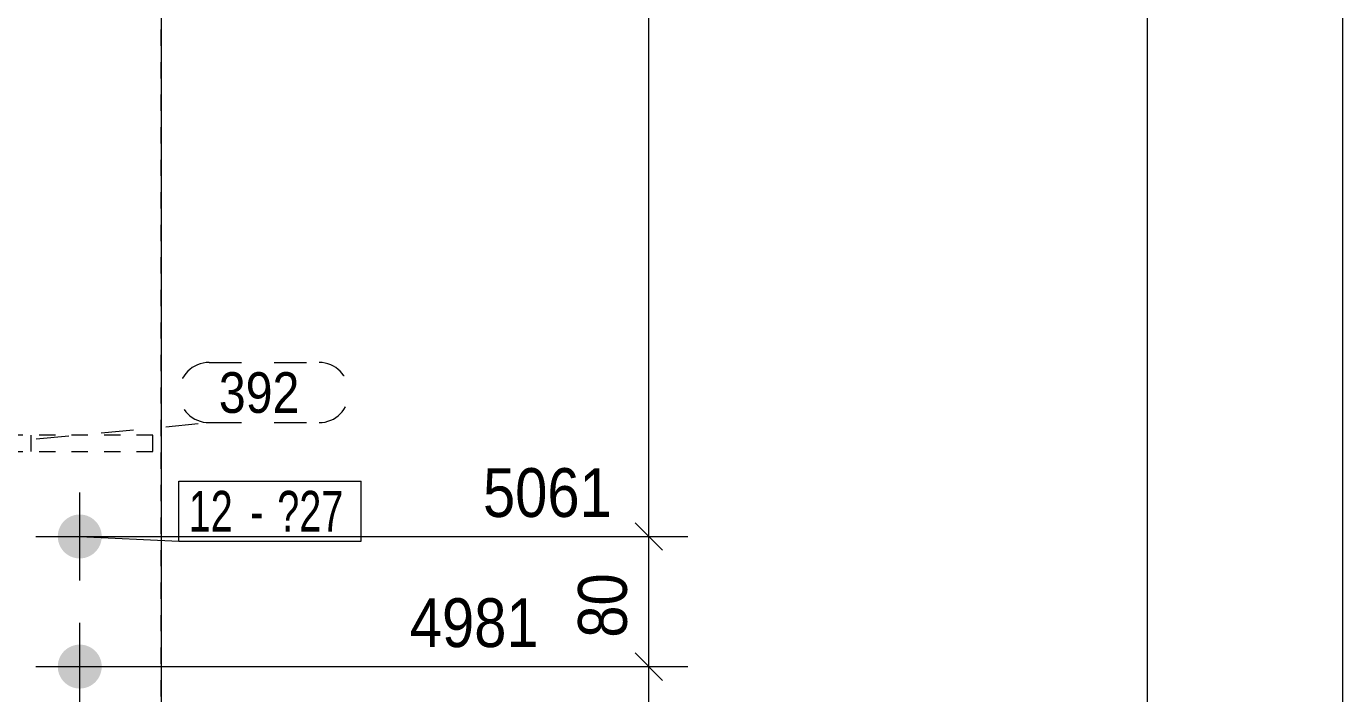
# Model space of a CAD drawing. Header units: millimetres. Extents: x 2 to 579, y 1 to 825.
# Drawn here: x 56.2 to 137.1, y 305.7 to 346.7 of the extents above; entities that cross this region are included whole.
import ezdxf

# ---------------------------------------------------------------- set-up
doc = ezdxf.new("R2010")
doc.units = ezdxf.units.MM
for name, pattern in [('XKITLINE00', [0]), ('XKITLINE01', [4, 1, -1, 1, -1]), ('XKITLINE02', [4, 2, -2])]:
    doc.linetypes.add(name, pattern=pattern)
for name, color, linetype, lineweight in [('Bolt', 3, 'Continuous', 0), ('BoltMark', 7, 'Continuous', 0), ('Dimensions', 7, 'Continuous', 0), ('Part', 2, 'Continuous', 0), ('PartMark', 7, 'Continuous', 0)]:
    doc.layers.add(name, color=color, linetype=linetype, lineweight=lineweight)
doc.styles.add('ARIAL', font='ARIAL.TTF')
doc.styles.add('ARIAL_NARROW', font='ARIALN.TTF')

# ---------------------------------------------------------------- blocks, each defined once
blk = doc.blocks.new('*A36')
at = {"layer": 'Bolt'}
for points in [[(58.1, 315.38), (58.102, 315.413), (58.104, 315.446), (58.107, 315.479), (58.11, 315.512), (58.115, 315.545), (58.12, 315.578), (58.126, 315.61), (58.133, 315.643), (58.14, 315.675), (58.149, 315.707), (58.158, 315.739), (58.168, 315.771), (58.179, 315.802), (58.19, 315.833), (58.203, 315.864), (58.216, 315.894), (58.23, 315.924), (58.244, 315.954), (58.259, 315.983), (58.275, 316.012), (58.292, 316.041), (58.309, 316.069), (58.328, 316.097), (58.346, 316.124), (58.366, 316.151), (58.386, 316.178), (58.406, 316.204), (58.428, 316.229), (58.45, 316.254), (58.472, 316.278), (58.495, 316.302), (58.519, 316.325), (58.543, 316.347), (58.568, 316.369), (58.594, 316.391), (58.619, 316.411), (58.646, 316.431), (58.673, 316.451), (58.7, 316.47), (58.728, 316.488), (58.756, 316.505), (58.785, 316.522), (58.814, 316.538), (58.843, 316.553), (58.873, 316.567), (58.903, 316.581), (58.933, 316.594), (58.964, 316.607), (58.995, 316.618), (59.027, 316.629), (59.058, 316.639), (59.09, 316.648), (59.122, 316.657), (59.154, 316.664), (59.187, 316.671), (59.219, 316.677), (59.252, 316.682), (59.285, 316.687), (59.318, 316.691), (59.351, 316.693), (59.384, 316.695), (59.417, 316.697), (59.45, 316.697), (59.483, 316.697), (59.516, 316.695), (59.549, 316.693), (59.582, 316.691), (59.615, 316.687), (59.648, 316.682), (59.681, 316.677), (59.713, 316.671), (59.746, 316.664), (59.778, 316.657), (59.81, 316.648), (59.842, 316.639), (59.873, 316.629), (59.905, 316.618), (59.936, 316.607), (59.967, 316.594), (59.997, 316.581), (60.027, 316.567), (60.057, 316.553), (60.086, 316.538), (60.115, 316.522), (60.144, 316.505), (60.172, 316.488), (60.2, 316.47), (60.227, 316.451), (60.254, 316.431), (60.281, 316.411), (60.306, 316.391), (60.332, 316.369), (60.357, 316.347), (60.381, 316.325), (60.405, 316.302), (60.428, 316.278), (60.45, 316.254), (60.472, 316.229), (60.494, 316.204), (60.514, 316.178), (60.534, 316.151), (60.554, 316.124), (60.572, 316.097), (60.591, 316.069), (60.608, 316.041), (60.625, 316.012), (60.641, 315.983), (60.656, 315.954), (60.67, 315.924), (60.684, 315.894), (60.697, 315.864), (60.71, 315.833), (60.721, 315.802), (60.732, 315.771), (60.742, 315.739), (60.751, 315.707), (60.76, 315.675), (60.767, 315.643), (60.774, 315.61), (60.78, 315.578), (60.785, 315.545), (60.79, 315.512), (60.793, 315.479), (60.796, 315.446), (60.798, 315.413), (60.8, 315.38), (60.8, 315.347), (60.8, 315.314), (60.798, 315.281), (60.796, 315.248), (60.793, 315.215), (60.79, 315.182), (60.785, 315.149), (60.78, 315.116), (60.774, 315.084), (60.767, 315.051), (60.76, 315.019), (60.751, 314.987), (60.742, 314.955), (60.732, 314.924), (60.721, 314.892), (60.71, 314.861), (60.697, 314.83), (60.684, 314.8), (60.67, 314.77), (60.656, 314.74), (60.641, 314.711), (60.625, 314.682), (60.608, 314.653), (60.591, 314.625), (60.572, 314.597), (60.554, 314.57), (60.534, 314.543), (60.514, 314.517), (60.494, 314.491), (60.472, 314.465), (60.45, 314.44), (60.428, 314.416), (60.405, 314.392), (60.381, 314.369), (60.357, 314.347), (60.332, 314.325), (60.306, 314.304), (60.281, 314.283), (60.254, 314.263), (60.227, 314.243), (60.2, 314.225), (60.172, 314.207), (60.144, 314.189), (60.115, 314.172), (60.086, 314.156), (60.057, 314.141), (60.027, 314.127), (59.997, 314.113), (59.967, 314.1), (59.936, 314.088), (59.905, 314.076), (59.873, 314.065), (59.842, 314.055), (59.81, 314.046), (59.778, 314.038), (59.746, 314.03), (59.713, 314.023), (59.681, 314.017), (59.648, 314.012), (59.615, 314.007), (59.582, 314.004), (59.549, 314.001), (59.516, 313.999), (59.483, 313.997), (59.45, 313.997), (59.417, 313.997), (59.384, 313.999), (59.351, 314.001), (59.318, 314.004), (59.285, 314.007), (59.252, 314.012), (59.219, 314.017), (59.187, 314.023), (59.154, 314.03), (59.122, 314.038), (59.09, 314.046), (59.058, 314.055), (59.027, 314.065), (58.995, 314.076), (58.964, 314.088), (58.933, 314.1), (58.903, 314.113), (58.873, 314.127), (58.843, 314.141), (58.814, 314.156), (58.785, 314.172), (58.756, 314.189), (58.728, 314.207), (58.7, 314.225), (58.673, 314.243), (58.646, 314.263), (58.619, 314.283), (58.594, 314.304), (58.568, 314.325), (58.543, 314.347), (58.519, 314.369), (58.495, 314.392), (58.472, 314.416), (58.45, 314.44), (58.428, 314.465), (58.406, 314.491), (58.386, 314.517), (58.366, 314.543), (58.346, 314.57), (58.328, 314.597), (58.309, 314.625), (58.292, 314.653), (58.275, 314.682), (58.259, 314.711), (58.244, 314.74), (58.23, 314.77), (58.216, 314.8), (58.203, 314.83), (58.19, 314.861), (58.179, 314.892), (58.168, 314.924), (58.158, 314.955), (58.149, 314.987), (58.14, 315.019), (58.133, 315.051), (58.126, 315.084), (58.12, 315.116), (58.115, 315.149), (58.11, 315.182), (58.107, 315.215), (58.104, 315.248), (58.102, 315.281), (58.1, 315.314), (58.1, 315.347)], [(58.1, 307.38), (58.102, 307.413), (58.104, 307.446), (58.107, 307.479), (58.11, 307.512), (58.115, 307.545), (58.12, 307.578), (58.126, 307.61), (58.133, 307.643), (58.14, 307.675), (58.149, 307.707), (58.158, 307.739), (58.168, 307.771), (58.179, 307.802), (58.19, 307.833), (58.203, 307.864), (58.216, 307.894), (58.23, 307.924), (58.244, 307.954), (58.259, 307.983), (58.275, 308.012), (58.292, 308.041), (58.309, 308.069), (58.328, 308.097), (58.346, 308.124), (58.366, 308.151), (58.386, 308.178), (58.406, 308.204), (58.428, 308.229), (58.45, 308.254), (58.472, 308.278), (58.495, 308.302), (58.519, 308.325), (58.543, 308.347), (58.568, 308.369), (58.594, 308.391), (58.619, 308.411), (58.646, 308.431), (58.673, 308.451), (58.7, 308.47), (58.728, 308.488), (58.756, 308.505), (58.785, 308.522), (58.814, 308.538), (58.843, 308.553), (58.873, 308.567), (58.903, 308.581), (58.933, 308.594), (58.964, 308.607), (58.995, 308.618), (59.027, 308.629), (59.058, 308.639), (59.09, 308.648), (59.122, 308.657), (59.154, 308.664), (59.187, 308.671), (59.219, 308.677), (59.252, 308.682), (59.285, 308.687), (59.318, 308.691), (59.351, 308.693), (59.384, 308.695), (59.417, 308.697), (59.45, 308.697), (59.483, 308.697), (59.516, 308.695), (59.549, 308.693), (59.582, 308.691), (59.615, 308.687), (59.648, 308.682), (59.681, 308.677), (59.713, 308.671), (59.746, 308.664), (59.778, 308.657), (59.81, 308.648), (59.842, 308.639), (59.873, 308.629), (59.905, 308.618), (59.936, 308.607), (59.967, 308.594), (59.997, 308.581), (60.027, 308.567), (60.057, 308.553), (60.086, 308.538), (60.115, 308.522), (60.144, 308.505), (60.172, 308.488), (60.2, 308.47), (60.227, 308.451), (60.254, 308.431), (60.281, 308.411), (60.306, 308.391), (60.332, 308.369), (60.357, 308.347), (60.381, 308.325), (60.405, 308.302), (60.428, 308.278), (60.45, 308.254), (60.472, 308.229), (60.494, 308.204), (60.514, 308.178), (60.534, 308.151), (60.554, 308.124), (60.572, 308.097), (60.591, 308.069), (60.608, 308.041), (60.625, 308.012), (60.641, 307.983), (60.656, 307.954), (60.67, 307.924), (60.684, 307.894), (60.697, 307.864), (60.71, 307.833), (60.721, 307.802), (60.732, 307.771), (60.742, 307.739), (60.751, 307.707), (60.76, 307.675), (60.767, 307.643), (60.774, 307.61), (60.78, 307.578), (60.785, 307.545), (60.79, 307.512), (60.793, 307.479), (60.796, 307.446), (60.798, 307.413), (60.8, 307.38), (60.8, 307.347), (60.8, 307.314), (60.798, 307.281), (60.796, 307.248), (60.793, 307.215), (60.79, 307.182), (60.785, 307.149), (60.78, 307.116), (60.774, 307.084), (60.767, 307.051), (60.76, 307.019), (60.751, 306.987), (60.742, 306.955), (60.732, 306.924), (60.721, 306.892), (60.71, 306.861), (60.697, 306.83), (60.684, 306.8), (60.67, 306.77), (60.656, 306.74), (60.641, 306.711), (60.625, 306.682), (60.608, 306.653), (60.591, 306.625), (60.572, 306.597), (60.554, 306.57), (60.534, 306.543), (60.514, 306.517), (60.494, 306.491), (60.472, 306.465), (60.45, 306.44), (60.428, 306.416), (60.405, 306.392), (60.381, 306.369), (60.357, 306.347), (60.332, 306.325), (60.306, 306.304), (60.281, 306.283), (60.254, 306.263), (60.227, 306.243), (60.2, 306.225), (60.172, 306.207), (60.144, 306.189), (60.115, 306.172), (60.086, 306.156), (60.057, 306.141), (60.027, 306.127), (59.997, 306.113), (59.967, 306.1), (59.936, 306.088), (59.905, 306.076), (59.873, 306.065), (59.842, 306.055), (59.81, 306.046), (59.778, 306.038), (59.746, 306.03), (59.713, 306.023), (59.681, 306.017), (59.648, 306.012), (59.615, 306.007), (59.582, 306.004), (59.549, 306.001), (59.516, 305.999), (59.483, 305.997), (59.45, 305.997), (59.417, 305.997), (59.384, 305.999), (59.351, 306.001), (59.318, 306.004), (59.285, 306.007), (59.252, 306.012), (59.219, 306.017), (59.187, 306.023), (59.154, 306.03), (59.122, 306.038), (59.09, 306.046), (59.058, 306.055), (59.027, 306.065), (58.995, 306.076), (58.964, 306.088), (58.933, 306.1), (58.903, 306.113), (58.873, 306.127), (58.843, 306.141), (58.814, 306.156), (58.785, 306.172), (58.756, 306.189), (58.728, 306.207), (58.7, 306.225), (58.673, 306.243), (58.646, 306.263), (58.619, 306.283), (58.594, 306.304), (58.568, 306.325), (58.543, 306.347), (58.519, 306.369), (58.495, 306.392), (58.472, 306.416), (58.45, 306.44), (58.428, 306.465), (58.406, 306.491), (58.386, 306.517), (58.366, 306.543), (58.346, 306.57), (58.328, 306.597), (58.309, 306.625), (58.292, 306.653), (58.275, 306.682), (58.259, 306.711), (58.244, 306.74), (58.23, 306.77), (58.216, 306.8), (58.203, 306.83), (58.19, 306.861), (58.179, 306.892), (58.168, 306.924), (58.158, 306.955), (58.149, 306.987), (58.14, 307.019), (58.133, 307.051), (58.126, 307.084), (58.12, 307.116), (58.115, 307.149), (58.11, 307.182), (58.107, 307.215), (58.104, 307.248), (58.102, 307.281), (58.1, 307.314), (58.1, 307.347)]]:
    blk.add_hatch(color=3, dxfattribs=at).paths.add_polyline_path(points, flags=17)
at = {"layer": 'Bolt', "color": 3, "linetype": 'XKITLINE00', "lineweight": 0}
for p, q in [((59.45, 312.647), (59.45, 318.047)), ((56.75, 315.347), (62.15, 315.347)), ((59.45, 304.647), (59.45, 310.047)), ((56.75, 307.347), (62.15, 307.347))]:
    blk.add_line(p, q, dxfattribs=at)
blk = doc.blocks.new('*A46')
at = {"layer": 'Part', "color": 2, "linetype": 'XKITLINE00', "lineweight": 0}
blk.add_line((64.45, 704.639), (64.45, 164.899), dxfattribs=at)
blk = doc.blocks.new('*A59')
at = {"layer": 'Part', "color": 7, "linetype": 'XKITLINE01', "lineweight": 0}
blk.add_line((64.45, 269.515), (64.45, 641.046), dxfattribs=at)
blk = doc.blocks.new('*A63')
at = {"layer": 'Part', "color": 7, "linetype": 'XKITLINE01', "lineweight": 0}
for p, q in [((63.95, 321.579), (54.95, 321.579)), ((54.95, 321.579), (54.95, 320.579)), ((56.45, 321.579), (56.45, 320.579)), ((63.95, 320.579), (63.95, 321.579)), ((54.95, 320.579), (63.95, 320.579))]:
    blk.add_line(p, q, dxfattribs=at)
blk = doc.blocks.new('*A96')
at = {"layer": 'Dimensions', "color": 7, "linetype": 'XKITLINE00', "lineweight": 0}
blk.add_line((125.127, 68.065), (125.127, 716.926), dxfattribs=at)
blk = doc.blocks.new('*A127')
at = {"layer": 'Dimensions', "color": 7, "linetype": 'XKITLINE00', "lineweight": 0}
blk.add_line((137.127, 70.065), (137.127, 698.405), dxfattribs=at)
blk = doc.blocks.new('*A146')
at = {"layer": 'Dimensions', "color": 7, "linetype": 'XKITLINE00', "lineweight": 0}
for p, q in [((94.45, 315.347), (94.45, 704.639)), ((93.601, 316.196), (95.299, 314.499)), ((60.45, 315.347), (96.85, 315.347))]:
    blk.add_line(p, q, dxfattribs=at)
at = {"layer": 'Dimensions', "color": 3}
blk.add_point((94.45, 315.347), dxfattribs=at)
blk = doc.blocks.new('*A149')
at = {"layer": 'BoltMark', "color": 7, "linetype": 'XKITLINE00', "lineweight": 0}
for p, q in [((65.55, 318.75), (76.758, 318.75)), ((65.55, 315.05), (65.55, 318.75)), ((76.758, 315.05), (76.758, 318.75)), ((59.45, 315.347), (65.55, 315.05)), ((65.55, 315.05), (76.758, 315.05))]:
    blk.add_line(p, q, dxfattribs=at)
at = {"layer": 'BoltMark', "color": 3, "style": 'ARIAL_NARROW', "width": 0.85}
for s, p in [('12', (66.15, 315.65)), ('?27', (71.599, 315.65)), ('-', (69.94, 315.65))]:
    blk.add_text(s, height=2.5, dxfattribs=at).set_placement(p)
blk = doc.blocks.new('*A151')
at = {"layer": 'PartMark', "color": 7, "linetype": 'XKITLINE02', "lineweight": 0}
for p, q in [((67.405, 326.047), (74.168, 326.047)), ((56.779, 321.35), (67.405, 322.347)), ((67.405, 322.347), (74.168, 322.347))]:
    blk.add_line(p, q, dxfattribs=at)
for centre, start, end in [((67.405, 324.197), 90, 270), ((74.168, 324.197), 270, 90)]:
    blk.add_arc(centre, 1.85, start, end, dxfattribs=at)
at = {"layer": 'PartMark', "color": 3, "style": 'ARIAL', "width": 0.85}
blk.add_text('392', height=2.5, dxfattribs=at).set_placement((68.005, 322.947))
blk = doc.blocks.new('*A171')
at = {"layer": 'Dimensions', "color": 7, "linetype": 'XKITLINE00', "lineweight": 0}
for p, q in [((93.601, 308.196), (95.299, 306.499)), ((60.45, 307.347), (96.85, 307.347)), ((94.45, 299.347), (94.45, 307.347)), ((93.601, 300.196), (95.299, 298.499)), ((60.45, 299.347), (96.85, 299.347))]:
    blk.add_line(p, q, dxfattribs=at)
at = {"layer": 'Dimensions', "color": 3}
for p in [(94.45, 307.347), (94.45, 299.347)]:
    blk.add_point(p, dxfattribs=at)
at = {"layer": 'Dimensions', "color": 3, "style": 'ARIAL', "width": 0.85}
blk.add_text('4981', height=3, dxfattribs=at).set_placement((79.75, 308.547))
blk.add_text('80', height=3, rotation=90.00021, dxfattribs=at).set_placement((93.1, 301.122))
blk = doc.blocks.new('*A172')
at = {"layer": 'Dimensions', "color": 7, "linetype": 'XKITLINE00', "lineweight": 0}
for p, q in [((93.601, 316.196), (95.299, 314.499)), ((60.45, 315.347), (96.85, 315.347)), ((94.45, 307.347), (94.45, 315.347)), ((93.601, 308.196), (95.299, 306.499)), ((60.45, 307.347), (96.85, 307.347))]:
    blk.add_line(p, q, dxfattribs=at)
at = {"layer": 'Dimensions', "color": 3}
for p in [(94.45, 315.347), (94.45, 307.347)]:
    blk.add_point(p, dxfattribs=at)
at = {"layer": 'Dimensions', "color": 3, "style": 'ARIAL', "width": 0.85}
blk.add_text('5061', height=3, dxfattribs=at).set_placement((84.25, 316.547))
blk.add_text('80', height=3, rotation=90.00021, dxfattribs=at).set_placement((93.1, 309.122))

msp = doc.modelspace()

# ---------------------------------------------------------------- block references
at = {"lineweight": 0}
for name in ['*A96', '*A146', '*A127', '*A59', '*A151', '*A63', '*A172', '*A149', '*A36', '*A171']:
    msp.add_blockref(name, (0, 0), dxfattribs=at)
at = {"layer": 'Part', "lineweight": 0}
msp.add_blockref('*A46', (0, 0), dxfattribs=at)

doc.saveas('drawing.dxf')
